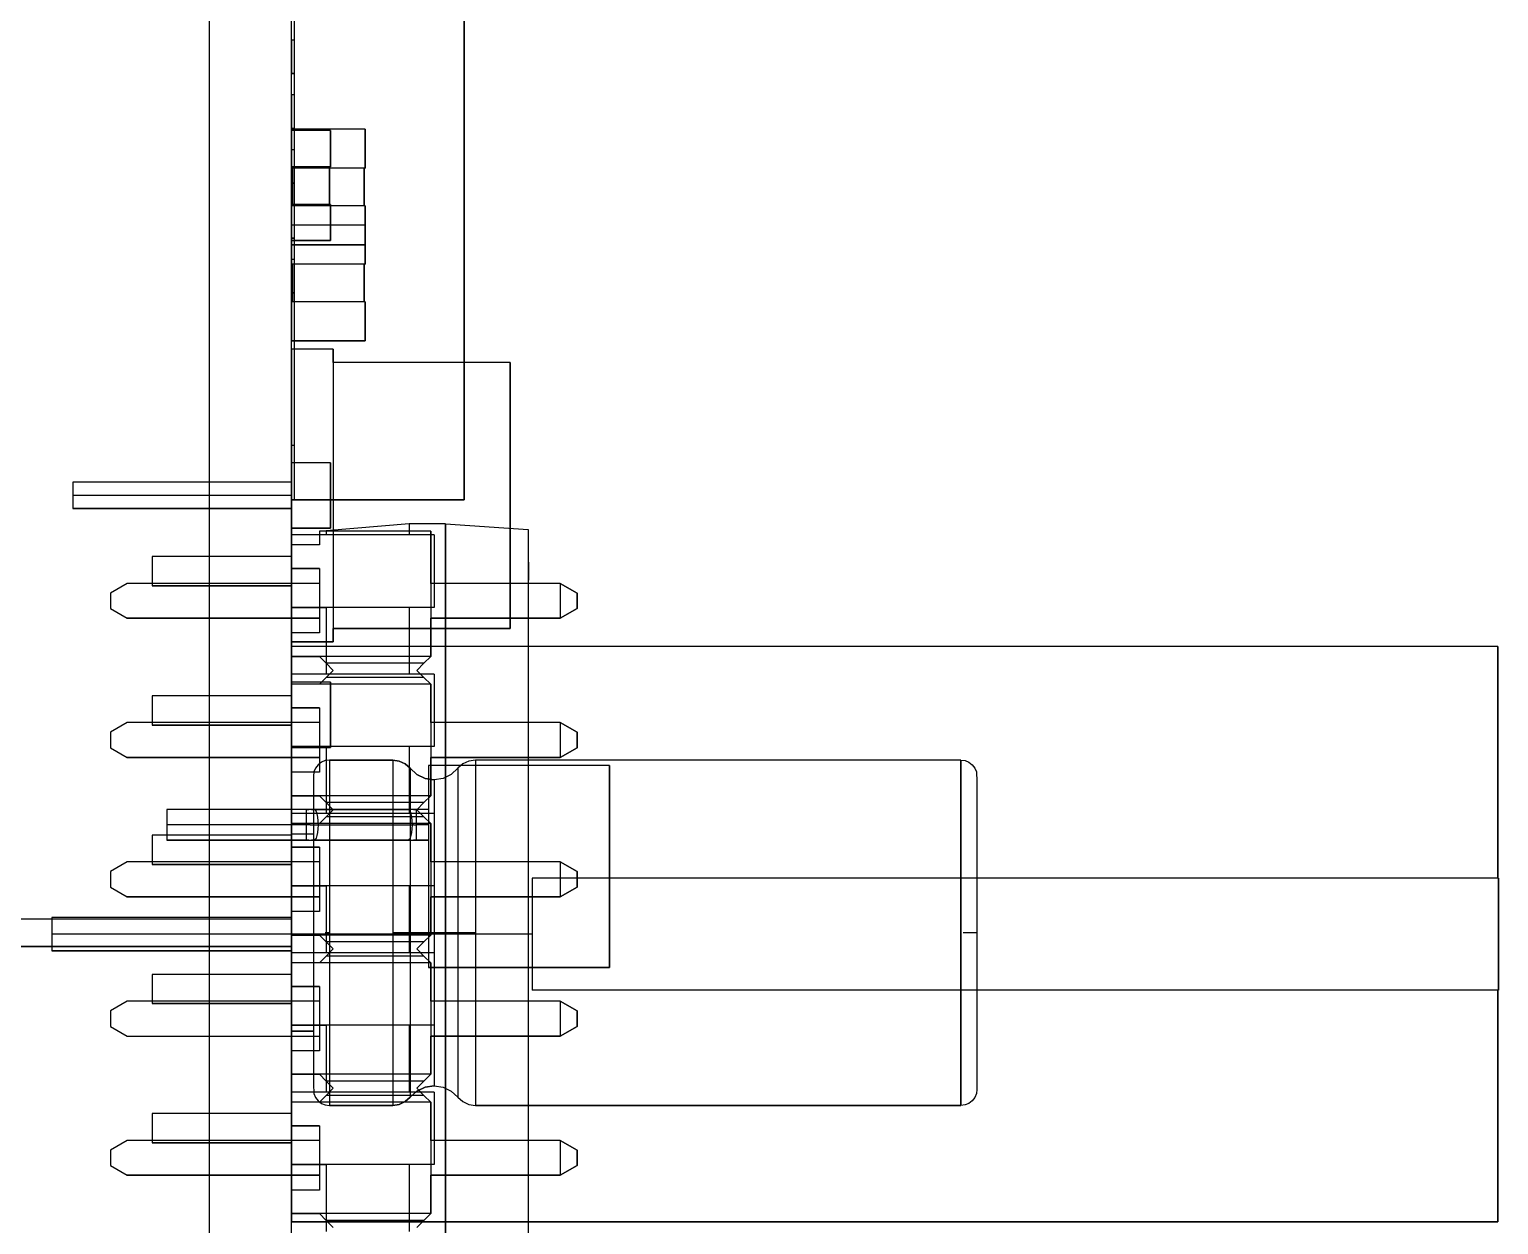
# Model space of a CAD drawing. Header units: inches. Extents: x 0 to 841, y -594 to 0.
# Drawn here: x 544.6 to 598.2, y -338.9 to -295.3 of the extents above; entities that cross this region are included whole.
import ezdxf

# ---------------------------------------------------------------- set-up
doc = ezdxf.new("R2010")
doc.units = ezdxf.units.IN
doc.header["$MEASUREMENT"] = 0

msp = doc.modelspace()

# ---------------------------------------------------------------- linework, layer by layer
at = {"color": 18, "true_color": 0x000000}
for p, q in [((551.146, -165.315), (551.146, -405.315)), ((554.146, -405.315), (554.146, -165.315)), ((554.248, -264.159), (554.248, -312.471)), ((560.448, -303.107), (560.446, -264.159)), ((560.446, -264.159), (560.446, -312.471)), ((554.248, -294.925), (554.248, -295.705)), ((554.248, -295.705), (554.146, -295.705)), ((554.146, -295.705), (554.146, -296.925)), ((554.146, -295.705), (554.146, -296.925)), ((554.248, -295.705), (554.146, -295.705)), ((554.248, -295.705), (554.248, -296.925)), ((554.146, -296.925), (554.248, -296.925)), ((554.248, -296.925), (554.146, -296.925)), ((554.248, -296.925), (554.248, -297.705)), ((554.248, -297.705), (554.146, -297.705)), ((554.146, -297.705), (554.146, -298.925)), ((554.146, -297.705), (554.146, -298.925)), ((554.248, -297.705), (554.146, -297.705)), ((554.248, -297.705), (554.248, -298.925)), ((554.146, -298.925), (554.248, -298.925)), ((554.248, -298.925), (554.146, -298.925)), ((556.838, -298.954), (554.146, -298.954)), ((554.146, -298.954), (554.146, -300.376)), ((556.838, -298.954), (554.146, -298.954)), ((554.146, -298.954), (554.146, -300.376)), ((554.248, -298.925), (554.248, -299.705)), ((556.838, -300.376), (556.838, -298.954)), ((556.838, -298.954), (556.838, -300.376)), ((555.568, -299.005), (554.146, -299.005)), ((554.146, -299.005), (554.146, -300.325)), ((555.568, -299.005), (554.146, -299.005)), ((554.146, -299.005), (554.146, -300.325)), ((555.568, -300.325), (555.568, -299.005)), ((555.568, -299.005), (555.568, -300.325)), ((554.248, -299.705), (554.146, -299.705)), ((554.146, -299.705), (554.146, -300.925)), ((554.146, -299.705), (554.146, -300.925)), ((554.248, -299.705), (554.146, -299.705)), ((554.248, -299.705), (554.248, -300.925)), ((554.146, -300.325), (554.18, -300.325)), ((555.568, -300.325), (554.146, -300.325)), ((554.146, -300.376), (554.184, -300.376)), ((556.838, -300.376), (554.146, -300.376)), ((554.18, -300.325), (554.18, -301.011)), ((554.18, -300.325), (554.18, -301.697)), ((554.184, -300.376), (554.184, -301.062)), ((554.184, -300.376), (554.184, -301.748)), ((555.534, -301.697), (555.534, -300.325)), ((555.534, -300.325), (555.568, -300.325)), ((555.534, -300.325), (555.534, -301.697)), ((556.8, -301.748), (556.8, -300.376)), ((556.8, -300.376), (556.838, -300.376)), ((556.8, -300.376), (556.8, -301.748)), ((554.146, -300.925), (554.248, -300.925)), ((554.248, -300.925), (554.146, -300.925)), ((554.18, -301.011), (554.146, -301.011)), ((554.146, -301.011), (554.146, -301.519)), ((554.146, -301.011), (554.146, -301.519)), ((554.18, -301.011), (554.146, -301.011)), ((554.184, -301.062), (554.146, -301.062)), ((554.146, -301.062), (554.146, -301.57)), ((554.146, -301.062), (554.146, -301.57)), ((554.184, -301.062), (554.146, -301.062)), ((554.248, -300.925), (554.248, -301.705)), ((554.146, -301.519), (554.18, -301.519)), ((554.18, -301.519), (554.146, -301.519)), ((554.146, -301.57), (554.184, -301.57)), ((554.184, -301.57), (554.146, -301.57)), ((554.18, -301.519), (554.18, -301.697)), ((554.184, -301.57), (554.184, -301.748)), ((554.18, -301.697), (554.146, -301.697)), ((554.146, -301.697), (554.146, -303.017)), ((555.568, -301.697), (554.146, -301.697)), ((554.146, -301.697), (554.146, -303.017)), ((554.248, -301.705), (554.146, -301.705)), ((554.146, -301.705), (554.146, -302.925)), ((554.146, -301.705), (554.146, -302.925)), ((554.248, -301.705), (554.146, -301.705)), ((554.184, -301.748), (554.146, -301.748)), ((554.146, -301.748), (554.146, -303.17)), ((556.838, -301.748), (554.146, -301.748)), ((554.146, -301.748), (554.146, -303.17)), ((554.248, -301.705), (554.248, -302.925)), ((555.568, -301.697), (555.534, -301.697)), ((555.568, -303.017), (555.568, -301.697)), ((555.568, -301.697), (555.568, -303.017)), ((556.838, -301.748), (556.8, -301.748)), ((556.838, -303.17), (556.838, -301.748)), ((556.838, -301.748), (556.838, -303.17)), ((556.838, -302.46), (554.146, -302.46)), ((554.146, -302.46), (554.146, -303.882)), ((554.146, -302.46), (554.146, -303.882)), ((556.838, -302.46), (554.146, -302.46)), ((556.838, -303.882), (556.838, -302.46)), ((556.838, -302.46), (556.838, -303.882)), ((554.146, -302.925), (554.248, -302.925)), ((554.248, -302.925), (554.146, -302.925)), ((554.146, -303.017), (555.568, -303.017)), ((555.568, -303.017), (554.146, -303.017)), ((554.146, -303.17), (556.838, -303.17)), ((556.838, -303.17), (554.146, -303.17)), ((554.248, -302.925), (554.248, -303.705)), ((560.448, -303.107), (560.446, -303.107)), ((560.45, -303.107), (560.448, -303.107)), ((560.45, -303.107), (560.448, -303.107)), ((560.45, -305.523), (560.45, -303.107)), ((560.45, -303.107), (560.45, -303.129)), ((560.45, -303.129), (560.45, -303.223)), ((560.45, -303.223), (560.45, -303.385)), ((554.248, -303.705), (554.146, -303.705)), ((554.146, -303.705), (554.146, -304.925)), ((554.146, -303.705), (554.146, -304.925)), ((554.248, -303.705), (554.146, -303.705)), ((554.248, -303.705), (554.248, -304.925)), ((560.45, -303.385), (560.45, -303.605)), ((560.45, -303.605), (560.45, -303.871)), ((554.146, -303.882), (554.184, -303.882)), ((556.838, -303.882), (554.146, -303.882)), ((554.184, -304.06), (554.146, -304.06)), ((554.146, -304.06), (554.146, -304.568)), ((554.146, -304.06), (554.146, -304.568)), ((554.184, -304.06), (554.146, -304.06)), ((554.184, -303.882), (554.184, -304.06)), ((554.184, -303.882), (554.184, -305.254)), ((556.8, -305.254), (556.8, -303.882)), ((556.8, -303.882), (556.838, -303.882)), ((556.8, -303.882), (556.8, -305.254)), ((560.45, -303.871), (560.45, -304.163)), ((560.45, -304.163), (560.45, -304.467)), ((554.146, -304.568), (554.184, -304.568)), ((554.184, -304.568), (554.146, -304.568)), ((554.184, -304.568), (554.184, -305.254)), ((560.45, -304.467), (560.45, -304.759)), ((560.45, -304.759), (560.45, -305.025)), ((554.146, -304.925), (554.248, -304.925)), ((554.248, -304.925), (554.146, -304.925)), ((554.184, -305.254), (554.146, -305.254)), ((554.146, -305.254), (554.146, -306.676)), ((554.146, -305.254), (554.146, -306.676)), ((556.838, -305.254), (554.146, -305.254)), ((554.248, -304.925), (554.248, -310.489)), ((556.838, -305.254), (556.8, -305.254)), ((556.838, -306.676), (556.838, -305.254)), ((556.838, -305.254), (556.838, -306.676)), ((560.45, -305.025), (560.45, -305.245)), ((560.45, -305.245), (560.45, -305.407)), ((560.45, -305.407), (560.45, -305.501)), ((560.446, -312.471), (560.448, -305.523)), ((560.448, -305.523), (560.446, -305.523)), ((560.448, -305.523), (560.45, -305.523)), ((560.45, -305.523), (560.448, -305.523)), ((560.45, -305.501), (560.45, -305.523)), ((554.146, -306.676), (556.838, -306.676)), ((556.838, -306.676), (554.146, -306.676)), ((555.662, -306.977), (554.146, -306.977)), ((554.146, -306.977), (554.146, -311.831)), ((554.146, -306.977), (554.146, -307.159)), ((555.662, -306.977), (554.146, -306.977)), ((555.662, -307.461), (555.662, -306.977)), ((555.662, -306.977), (555.662, -307.159)), ((554.146, -307.159), (554.146, -307.691)), ((555.662, -307.159), (555.662, -307.691)), ((562.122, -307.461), (555.662, -307.461)), ((562.122, -307.461), (555.662, -307.461)), ((562.122, -317.165), (562.122, -307.461)), ((562.122, -307.461), (562.122, -307.627)), ((554.146, -307.691), (554.146, -308.539)), ((555.662, -307.691), (555.662, -308.539)), ((562.122, -307.627), (562.122, -308.111)), ((554.146, -308.539), (554.146, -309.645)), ((555.662, -308.539), (555.662, -309.645)), ((562.122, -308.111), (562.122, -308.883)), ((562.122, -308.883), (562.122, -309.887)), ((554.146, -309.645), (554.146, -310.931)), ((555.662, -309.645), (555.662, -310.931)), ((562.122, -309.887), (562.122, -311.057)), ((554.248, -310.489), (554.146, -310.489)), ((554.146, -310.489), (554.146, -312.471)), ((554.146, -310.489), (554.146, -312.471)), ((554.248, -310.489), (554.146, -310.489)), ((554.146, -310.931), (554.146, -312.313)), ((555.568, -311.121), (554.146, -311.121)), ((554.146, -311.121), (554.146, -313.509)), ((554.146, -311.121), (554.146, -313.509)), ((555.568, -311.121), (554.146, -311.121)), ((555.568, -313.509), (555.568, -311.121)), ((555.568, -311.121), (555.568, -313.509)), ((555.662, -310.931), (555.662, -312.313)), ((562.122, -311.057), (562.122, -312.313)), ((554.146, -311.831), (546.17, -311.831)), ((546.17, -311.831), (546.17, -312.313)), ((546.17, -311.831), (546.17, -311.831)), ((546.17, -311.831), (546.17, -311.855)), ((548.172, -311.831), (546.17, -311.831)), ((554.146, -311.831), (548.172, -311.831)), ((546.17, -311.855), (546.17, -311.905)), ((546.17, -311.905), (546.17, -311.983)), ((546.17, -311.983), (546.17, -312.081)), ((546.17, -312.081), (546.17, -312.193)), ((546.17, -312.193), (546.17, -312.313)), ((546.17, -312.313), (546.17, -312.795)), ((546.17, -312.313), (546.17, -312.433)), ((554.146, -312.313), (546.17, -312.313)), ((554.146, -312.313), (554.146, -313.695)), ((555.662, -312.313), (555.662, -313.695)), ((562.122, -312.313), (562.122, -313.569)), ((546.17, -312.433), (546.17, -312.545)), ((546.17, -312.545), (546.17, -312.643)), ((546.17, -312.643), (546.17, -312.721)), ((546.17, -312.721), (546.17, -312.773)), ((546.17, -312.773), (546.17, -312.795)), ((546.17, -312.795), (554.146, -312.795)), ((546.17, -312.795), (546.17, -312.795)), ((552.144, -312.795), (546.17, -312.795)), ((554.146, -312.795), (552.144, -312.795)), ((554.146, -312.471), (554.248, -312.471)), ((554.248, -312.471), (554.146, -312.471)), ((554.146, -312.795), (554.146, -317.649)), ((554.248, -312.471), (560.446, -312.471)), ((560.446, -312.471), (554.248, -312.471)), ((558.434, -313.347), (555.416, -313.601)), ((558.434, -313.347), (555.416, -313.601)), ((559.764, -313.347), (558.434, -313.347)), ((558.434, -313.347), (558.434, -313.755)), ((559.764, -313.347), (558.434, -313.347)), ((559.764, -352.363), (559.764, -313.347)), ((559.764, -313.347), (559.764, -352.363)), ((559.764, -313.347), (562.782, -313.551)), ((554.146, -313.509), (555.568, -313.509)), ((555.568, -313.509), (554.146, -313.509)), ((554.146, -313.695), (554.146, -314.981)), ((555.416, -313.755), (554.146, -313.755)), ((554.146, -313.755), (554.146, -314.541)), ((554.146, -313.755), (554.146, -314.541)), ((559.354, -313.755), (554.146, -313.755)), ((559.226, -313.615), (555.162, -313.615)), ((555.162, -313.615), (555.162, -314.117)), ((555.162, -313.615), (555.162, -314.117)), ((559.226, -313.615), (555.162, -313.615)), ((555.416, -313.601), (555.416, -313.755)), ((555.416, -313.601), (555.416, -313.755)), ((555.662, -313.695), (555.662, -314.981)), ((559.226, -315.521), (559.226, -313.615)), ((559.226, -313.615), (559.226, -318.187)), ((559.354, -313.755), (559.354, -316.395)), ((562.122, -313.569), (562.122, -314.739)), ((562.782, -313.551), (562.782, -352.159)), ((555.162, -314.117), (554.146, -314.117)), ((554.146, -314.117), (554.146, -314.981)), ((554.146, -314.117), (554.146, -314.981)), ((555.162, -314.117), (554.146, -314.117)), ((554.146, -314.541), (549.066, -314.541)), ((549.066, -314.541), (549.066, -315.609)), ((554.146, -314.541), (549.066, -314.541)), ((549.066, -314.541), (549.066, -315.609)), ((554.146, -314.981), (555.162, -314.981)), ((555.162, -314.981), (554.146, -314.981)), ((554.146, -314.981), (554.146, -316.087)), ((555.162, -314.981), (555.162, -315.521)), ((555.162, -314.981), (555.162, -317.329)), ((555.662, -314.981), (555.662, -316.087)), ((562.122, -314.739), (562.122, -315.743)), ((562.786, -314.751), (562.782, -314.751)), ((562.788, -314.751), (562.786, -314.751)), ((562.788, -314.751), (562.788, -314.767)), ((562.788, -314.751), (562.788, -314.751)), ((562.788, -314.767), (562.788, -314.801)), ((562.788, -314.801), (562.788, -314.853)), ((562.788, -314.853), (562.788, -314.919)), ((562.788, -314.919), (562.788, -314.995)), ((562.788, -314.995), (562.788, -315.075)), ((548.152, -315.521), (547.542, -315.873)), ((548.152, -315.521), (547.542, -315.873)), ((555.162, -315.521), (548.152, -315.521)), ((555.162, -315.521), (548.152, -315.521)), ((563.95, -315.521), (559.226, -315.521)), ((563.95, -315.521), (559.226, -315.521)), ((562.788, -315.075), (562.782, -315.075)), ((562.784, -315.399), (562.782, -315.399)), ((562.788, -315.399), (562.784, -315.399)), ((562.788, -315.075), (562.788, -315.155)), ((562.788, -315.155), (562.788, -315.231)), ((562.788, -315.231), (562.788, -315.297)), ((562.788, -315.297), (562.788, -315.349)), ((562.788, -315.349), (562.788, -315.383)), ((562.788, -315.383), (562.788, -315.399)), ((562.788, -315.399), (562.788, -315.399)), ((564.56, -315.873), (563.95, -315.521)), ((563.95, -315.521), (563.95, -316.791)), ((563.95, -315.521), (564.56, -315.873)), ((547.542, -315.873), (547.542, -316.439)), ((547.542, -315.873), (547.542, -316.439)), ((549.066, -315.609), (554.146, -315.609)), ((554.146, -315.609), (549.066, -315.609)), ((554.146, -315.609), (554.146, -316.395)), ((554.146, -315.609), (554.146, -316.395)), ((554.146, -316.087), (554.146, -316.935)), ((555.662, -316.087), (555.662, -316.935)), ((562.122, -315.743), (562.122, -316.515)), ((564.56, -316.439), (564.56, -315.873)), ((564.56, -315.873), (564.56, -316.439)), ((547.542, -316.439), (548.152, -316.791)), ((547.542, -316.439), (548.152, -316.791)), ((554.146, -316.395), (555.416, -316.395)), ((559.354, -316.395), (554.146, -316.395)), ((555.416, -316.395), (555.416, -318.835)), ((555.416, -316.395), (555.416, -318.835)), ((558.434, -316.395), (558.434, -318.835)), ((562.122, -316.515), (562.122, -316.999)), ((563.95, -316.791), (564.56, -316.439)), ((564.56, -316.439), (563.95, -316.791)), ((548.152, -316.791), (555.162, -316.791)), ((555.162, -316.791), (548.152, -316.791)), ((554.146, -316.935), (554.146, -317.467)), ((555.162, -316.791), (555.162, -317.329)), ((555.662, -316.935), (555.662, -317.467)), ((555.662, -317.649), (555.662, -317.165)), ((555.662, -317.165), (562.122, -317.165)), ((562.122, -317.165), (555.662, -317.165)), ((559.226, -318.187), (559.226, -316.791)), ((559.226, -316.791), (563.95, -316.791)), ((563.95, -316.791), (559.226, -316.791)), ((562.122, -316.999), (562.122, -317.165)), ((555.162, -317.329), (554.146, -317.329)), ((554.146, -317.329), (554.146, -318.187)), ((554.146, -317.329), (554.146, -318.187)), ((555.162, -317.329), (554.146, -317.329)), ((554.146, -317.467), (554.146, -317.649)), ((554.146, -317.649), (555.662, -317.649)), ((555.662, -317.649), (554.146, -317.649)), ((555.662, -317.467), (555.662, -317.649)), ((598.138, -317.825), (554.146, -317.825)), ((554.146, -317.825), (554.146, -327.705)), ((554.146, -317.825), (554.146, -317.845)), ((565.188, -317.825), (554.146, -317.825)), ((598.138, -317.825), (554.146, -317.825)), ((554.146, -317.825), (554.146, -327.705)), ((554.146, -317.825), (554.146, -317.845)), ((565.188, -317.825), (554.146, -317.825)), ((554.146, -317.845), (554.146, -318.339)), ((554.146, -317.845), (554.146, -318.339)), ((554.146, -318.187), (555.162, -318.187)), ((555.162, -318.187), (554.146, -318.187)), ((555.162, -318.187), (555.41, -318.435)), ((555.162, -318.187), (555.41, -318.435)), ((559.226, -318.187), (555.162, -318.187)), ((558.978, -318.435), (559.226, -318.187)), ((559.226, -318.187), (558.978, -318.435)), ((598.138, -317.825), (565.188, -317.825)), ((598.138, -317.825), (565.188, -317.825)), ((598.138, -326.269), (598.138, -317.825)), ((598.138, -317.825), (598.138, -317.845)), ((598.138, -326.269), (598.138, -317.825)), ((598.138, -317.825), (598.138, -317.845)), ((598.138, -317.845), (598.138, -318.339)), ((598.138, -317.845), (598.138, -318.339)), ((554.146, -318.339), (554.146, -319.457)), ((554.146, -318.339), (554.146, -319.457)), ((555.41, -318.435), (555.67, -318.695)), ((555.41, -318.435), (555.67, -318.695)), ((558.978, -318.435), (555.41, -318.435)), ((555.67, -318.695), (555.41, -318.955)), ((555.67, -318.695), (555.41, -318.955)), ((558.718, -318.695), (558.978, -318.435)), ((558.978, -318.435), (558.718, -318.695)), ((558.978, -318.955), (558.718, -318.695)), ((558.718, -318.695), (558.978, -318.955)), ((598.138, -318.339), (598.138, -319.457)), ((598.138, -318.339), (598.138, -319.457)), ((555.416, -318.835), (554.146, -318.835)), ((554.146, -318.835), (554.146, -319.621)), ((554.146, -318.835), (554.146, -319.621)), ((559.354, -318.835), (554.146, -318.835)), ((555.568, -319.121), (554.146, -319.121)), ((554.146, -319.121), (554.146, -321.509)), ((554.146, -319.121), (554.146, -321.509)), ((555.568, -319.121), (554.146, -319.121)), ((555.162, -319.203), (554.146, -319.203)), ((554.146, -319.203), (554.146, -320.061)), ((554.146, -319.203), (554.146, -320.061)), ((555.162, -319.203), (554.146, -319.203)), ((555.41, -318.955), (555.162, -319.203)), ((555.41, -318.955), (555.162, -319.203)), ((559.226, -319.203), (555.162, -319.203)), ((558.978, -318.955), (555.41, -318.955)), ((555.568, -321.509), (555.568, -319.121)), ((555.568, -319.121), (555.568, -321.509)), ((559.226, -319.203), (558.978, -318.955)), ((558.978, -318.955), (559.226, -319.203)), ((559.226, -320.601), (559.226, -319.203)), ((559.226, -319.203), (559.226, -323.267)), ((559.354, -318.835), (559.354, -321.475)), ((554.146, -319.621), (549.066, -319.621)), ((549.066, -319.621), (549.066, -320.689)), ((554.146, -319.621), (549.066, -319.621)), ((549.066, -319.621), (549.066, -320.689)), ((554.146, -319.457), (554.146, -321.133)), ((554.146, -319.457), (554.146, -321.133)), ((598.138, -319.457), (598.138, -321.133)), ((598.138, -319.457), (598.138, -321.133)), ((554.146, -320.061), (555.162, -320.061)), ((555.162, -320.061), (554.146, -320.061)), ((555.162, -320.061), (555.162, -320.601)), ((555.162, -320.061), (555.162, -322.409)), ((548.152, -320.601), (547.542, -320.953)), ((548.152, -320.601), (547.542, -320.953)), ((547.542, -320.953), (547.542, -321.519)), ((547.542, -320.953), (547.542, -321.519)), ((555.162, -320.601), (548.152, -320.601)), ((555.162, -320.601), (548.152, -320.601)), ((549.066, -320.689), (554.146, -320.689)), ((554.146, -320.689), (549.066, -320.689)), ((554.146, -320.689), (554.146, -321.475)), ((554.146, -320.689), (554.146, -321.475)), ((563.95, -320.601), (559.226, -320.601)), ((563.95, -320.601), (559.226, -320.601)), ((564.56, -320.953), (563.95, -320.601)), ((563.95, -320.601), (563.95, -321.871)), ((563.95, -320.601), (564.56, -320.953)), ((564.56, -321.519), (564.56, -320.953)), ((564.56, -320.953), (564.56, -321.519)), ((554.146, -321.133), (554.146, -323.261)), ((554.146, -321.133), (554.146, -323.261)), ((554.146, -321.475), (555.416, -321.475)), ((559.354, -321.475), (554.146, -321.475)), ((555.416, -321.475), (555.416, -323.915)), ((555.416, -321.475), (555.416, -323.915)), ((558.434, -321.475), (558.434, -323.915)), ((598.138, -321.133), (598.138, -323.261)), ((598.138, -321.133), (598.138, -323.261)), ((547.542, -321.519), (548.152, -321.871)), ((547.542, -321.519), (548.152, -321.871)), ((548.152, -321.871), (555.162, -321.871)), ((555.162, -321.871), (548.152, -321.871)), ((554.146, -321.509), (555.568, -321.509)), ((555.568, -321.509), (554.146, -321.509)), ((555.162, -321.871), (555.162, -322.409)), ((555.38, -321.985), (555.24, -322.043)), ((555.38, -321.985), (555.24, -322.043)), ((555.532, -321.965), (555.38, -321.985)), ((555.532, -321.965), (555.38, -321.985)), ((557.838, -321.965), (555.532, -321.965)), ((555.532, -321.965), (555.532, -322.179)), ((555.532, -321.965), (557.838, -321.965)), ((558.078, -322.001), (557.838, -321.965)), ((557.838, -321.965), (557.838, -322.179)), ((557.838, -321.965), (558.078, -322.001)), ((558.296, -322.103), (558.078, -322.001)), ((558.078, -322.001), (558.296, -322.103)), ((559.226, -323.267), (559.226, -321.871)), ((559.226, -321.871), (563.95, -321.871)), ((563.95, -321.871), (559.226, -321.871)), ((560.614, -322.001), (560.396, -322.103)), ((560.614, -322.001), (560.396, -322.103)), ((560.854, -321.965), (560.614, -322.001)), ((560.854, -321.965), (560.614, -322.001)), ((578.56, -321.965), (560.854, -321.965)), ((560.854, -321.965), (560.854, -322.179)), ((578.56, -321.965), (560.854, -321.965)), ((563.95, -321.871), (564.56, -321.519)), ((564.56, -321.519), (563.95, -321.871)), ((578.56, -334.565), (578.56, -321.965)), ((578.56, -321.965), (578.56, -322.179)), ((578.56, -321.965), (578.712, -321.985)), ((578.712, -321.985), (578.852, -322.043)), ((555.162, -322.409), (554.146, -322.409)), ((554.146, -322.409), (554.146, -323.267)), ((554.146, -322.409), (554.146, -323.267)), ((555.162, -322.409), (554.146, -322.409)), ((554.966, -322.399), (554.946, -322.551)), ((554.966, -322.399), (554.946, -322.551)), ((554.946, -322.551), (554.946, -324.671)), ((554.946, -322.551), (554.946, -322.747)), ((555.024, -322.259), (554.966, -322.399)), ((555.024, -322.259), (554.966, -322.399)), ((555.118, -322.137), (555.024, -322.259)), ((555.118, -322.137), (555.024, -322.259)), ((555.24, -322.043), (555.118, -322.137)), ((555.24, -322.043), (555.118, -322.137)), ((555.532, -322.179), (555.532, -322.809)), ((557.838, -322.179), (557.838, -322.809)), ((558.474, -322.267), (558.296, -322.103)), ((558.296, -322.103), (558.474, -322.267)), ((558.718, -322.489), (558.474, -322.267)), ((558.474, -322.267), (558.474, -322.471)), ((558.474, -322.267), (558.718, -322.489)), ((558.474, -322.471), (558.474, -323.071)), ((559.018, -322.633), (558.718, -322.489)), ((558.718, -322.489), (559.018, -322.633)), ((565.742, -322.165), (559.146, -322.165)), ((559.146, -322.165), (559.146, -323.767)), ((559.146, -322.165), (559.146, -322.735)), ((565.742, -322.165), (559.146, -322.165)), ((559.974, -322.489), (559.674, -322.633)), ((559.974, -322.489), (559.674, -322.633)), ((560.218, -322.267), (559.974, -322.489)), ((560.218, -322.267), (559.974, -322.489)), ((560.396, -322.103), (560.218, -322.267)), ((560.396, -322.103), (560.218, -322.267)), ((560.218, -322.267), (560.218, -322.471)), ((560.218, -322.471), (560.218, -323.071)), ((560.854, -322.179), (560.854, -322.809)), ((565.742, -329.531), (565.742, -322.165)), ((565.742, -322.165), (565.742, -322.735)), ((578.56, -322.179), (578.56, -322.809)), ((578.852, -322.043), (578.974, -322.137)), ((578.974, -322.137), (579.068, -322.259)), ((579.068, -322.259), (579.126, -322.399)), ((579.126, -322.399), (579.146, -322.747)), ((554.946, -322.747), (554.946, -323.317)), ((555.532, -322.809), (555.532, -323.811)), ((557.838, -322.809), (557.838, -323.811)), ((558.474, -323.071), (558.474, -324.023)), ((559.346, -322.681), (559.018, -322.633)), ((559.018, -322.633), (559.346, -322.681)), ((559.146, -322.735), (559.146, -323.329)), ((559.674, -322.633), (559.346, -322.681)), ((559.674, -322.633), (559.346, -322.681)), ((559.346, -322.681), (559.346, -322.871)), ((559.346, -322.871), (559.346, -323.429)), ((560.218, -323.071), (560.218, -324.023)), ((560.854, -322.809), (560.854, -323.811)), ((565.742, -322.735), (565.742, -323.329)), ((578.56, -322.809), (578.56, -323.811)), ((579.146, -322.747), (579.146, -323.317)), ((554.146, -323.261), (554.146, -325.707)), ((554.146, -323.261), (554.146, -325.707)), ((554.146, -323.267), (555.162, -323.267)), ((555.162, -323.267), (554.146, -323.267)), ((554.946, -323.317), (554.946, -324.225)), ((555.162, -323.267), (555.41, -323.515)), ((555.162, -323.267), (555.41, -323.515)), ((559.226, -323.267), (555.162, -323.267)), ((555.41, -323.515), (555.67, -323.775)), ((555.41, -323.515), (555.67, -323.775)), ((558.978, -323.515), (555.41, -323.515)), ((558.718, -323.775), (558.978, -323.515)), ((558.978, -323.515), (558.718, -323.775)), ((558.978, -323.515), (559.226, -323.267)), ((559.226, -323.267), (558.978, -323.515)), ((559.146, -323.329), (559.146, -323.935)), ((559.346, -323.429), (559.346, -324.317)), ((565.742, -323.329), (565.742, -323.935)), ((579.146, -323.317), (579.146, -324.225)), ((598.138, -323.261), (598.138, -325.707)), ((598.138, -323.261), (598.138, -325.707)), ((554.676, -323.767), (549.596, -323.767)), ((549.596, -323.767), (549.596, -324.325)), ((549.596, -323.767), (549.596, -323.785)), ((554.676, -323.767), (549.596, -323.767)), ((549.596, -323.785), (549.596, -323.841)), ((549.596, -323.841), (549.596, -323.929)), ((549.596, -323.929), (549.596, -324.045)), ((549.596, -324.045), (549.596, -324.181)), ((555.416, -323.915), (554.146, -323.915)), ((554.146, -323.915), (554.146, -324.701)), ((554.146, -323.915), (554.146, -324.701)), ((559.354, -323.915), (554.146, -323.915)), ((554.776, -323.767), (554.676, -323.767)), ((554.676, -323.767), (554.676, -323.785)), ((554.676, -323.767), (554.776, -323.767)), ((554.676, -323.785), (554.676, -323.841)), ((554.676, -323.841), (554.676, -323.929)), ((554.676, -323.929), (554.676, -324.045)), ((554.676, -324.045), (554.676, -324.181)), ((554.874, -323.767), (554.776, -323.767)), ((554.874, -323.767), (554.776, -323.767)), ((554.974, -323.767), (554.874, -323.767)), ((554.874, -323.767), (554.974, -323.767)), ((556.75, -323.767), (554.878, -323.767)), ((558.4, -323.767), (554.974, -323.767)), ((554.974, -323.767), (555.012, -323.785)), ((554.974, -323.767), (558.4, -323.767)), ((555.012, -323.785), (555.046, -323.841)), ((555.046, -323.841), (555.076, -323.929)), ((555.076, -323.929), (555.098, -324.045)), ((555.098, -324.045), (555.112, -324.181)), ((555.41, -324.035), (555.162, -324.283)), ((555.41, -324.035), (555.162, -324.283)), ((555.67, -323.775), (555.41, -324.035)), ((555.67, -323.775), (555.41, -324.035)), ((558.978, -324.035), (555.41, -324.035)), ((555.532, -323.811), (555.532, -325.115)), ((558.496, -323.767), (556.75, -323.767)), ((557.838, -323.811), (557.838, -325.115)), ((558.598, -323.767), (558.4, -323.767)), ((558.4, -323.767), (558.438, -323.785)), ((558.498, -323.767), (558.4, -323.767)), ((558.438, -323.785), (558.472, -323.841)), ((558.472, -323.841), (558.502, -323.929)), ((558.474, -324.023), (558.474, -325.265)), ((558.598, -323.767), (558.498, -323.767)), ((558.502, -323.929), (558.524, -324.045)), ((558.524, -324.045), (558.538, -324.181)), ((558.698, -323.767), (558.598, -323.767)), ((558.598, -323.767), (558.698, -323.767)), ((559.146, -323.767), (558.6, -323.767)), ((559.146, -323.767), (558.698, -323.767)), ((558.698, -323.767), (558.698, -323.785)), ((559.146, -323.767), (558.698, -323.767)), ((558.698, -323.785), (558.698, -323.841)), ((558.698, -323.841), (558.698, -323.929)), ((558.698, -323.929), (558.698, -324.045)), ((558.698, -324.045), (558.698, -324.181)), ((558.978, -324.035), (558.718, -323.775)), ((558.718, -323.775), (558.978, -324.035)), ((559.226, -324.283), (558.978, -324.035)), ((558.978, -324.035), (559.226, -324.283)), ((559.146, -323.935), (559.146, -324.547)), ((559.354, -323.915), (559.354, -326.555)), ((560.218, -324.023), (560.218, -325.265)), ((560.854, -323.811), (560.854, -325.115)), ((565.742, -323.935), (565.742, -324.547)), ((578.56, -323.811), (578.56, -325.115)), ((554.146, -324.701), (549.066, -324.701)), ((549.066, -324.701), (549.066, -325.769)), ((554.146, -324.701), (549.066, -324.701)), ((549.066, -324.701), (549.066, -325.769)), ((549.596, -324.181), (549.596, -324.325)), ((549.596, -324.325), (549.596, -324.883)), ((549.596, -324.325), (549.596, -324.469)), ((554.676, -324.325), (549.596, -324.325)), ((549.596, -324.469), (549.596, -324.605)), ((549.596, -324.605), (549.596, -324.719)), ((555.162, -324.283), (554.146, -324.283)), ((554.146, -324.283), (554.146, -325.141)), ((554.146, -324.283), (554.146, -325.141)), ((555.162, -324.283), (554.146, -324.283)), ((554.946, -324.671), (554.146, -324.671)), ((554.146, -324.671), (554.146, -327.765)), ((554.146, -324.671), (554.146, -324.841)), ((554.946, -324.671), (554.146, -324.671)), ((554.676, -324.181), (554.676, -324.325)), ((554.826, -324.325), (554.676, -324.325)), ((554.676, -324.325), (554.676, -324.469)), ((554.676, -324.469), (554.676, -324.605)), ((554.676, -324.605), (554.676, -324.719)), ((554.826, -324.325), (554.976, -324.325)), ((554.946, -324.225), (554.946, -325.409)), ((554.976, -324.325), (555.124, -324.325)), ((555.098, -324.605), (555.076, -324.719)), ((555.112, -324.469), (555.098, -324.605)), ((555.112, -324.181), (555.124, -324.325)), ((555.124, -324.325), (555.112, -324.469)), ((555.124, -324.325), (558.55, -324.325)), ((559.226, -324.283), (555.162, -324.283)), ((558.524, -324.605), (558.502, -324.719)), ((558.538, -324.469), (558.524, -324.605)), ((558.538, -324.181), (558.55, -324.325)), ((558.55, -324.325), (558.538, -324.469)), ((558.598, -324.325), (558.55, -324.325)), ((558.598, -324.325), (558.648, -324.325)), ((558.648, -324.325), (558.698, -324.325)), ((558.698, -324.181), (558.698, -324.325)), ((558.698, -324.325), (558.698, -324.469)), ((559.146, -324.325), (558.698, -324.325)), ((558.698, -324.469), (558.698, -324.605)), ((558.698, -324.605), (558.698, -324.719)), ((559.146, -324.547), (559.146, -325.155)), ((559.226, -325.681), (559.226, -324.283)), ((559.226, -324.283), (559.226, -328.347)), ((559.346, -324.317), (559.346, -325.473)), ((565.742, -324.547), (565.742, -325.155)), ((579.146, -324.225), (579.146, -325.409)), ((549.596, -324.719), (549.596, -324.809)), ((549.596, -324.809), (549.596, -324.865)), ((549.596, -324.865), (549.596, -324.883)), ((549.596, -324.883), (554.676, -324.883)), ((554.676, -324.883), (549.596, -324.883)), ((554.146, -324.841), (554.146, -325.801)), ((554.146, -324.841), (554.146, -325.225)), ((554.146, -325.141), (555.162, -325.141)), ((555.162, -325.141), (554.146, -325.141)), ((554.146, -325.225), (554.146, -325.801)), ((554.676, -324.719), (554.676, -324.809)), ((554.676, -324.809), (554.676, -324.865)), ((554.676, -324.865), (554.676, -324.883)), ((554.676, -324.883), (554.778, -324.883)), ((554.778, -324.883), (554.676, -324.883)), ((554.778, -324.883), (554.876, -324.883)), ((554.778, -324.883), (554.876, -324.883)), ((554.876, -324.883), (554.974, -324.883)), ((554.974, -324.883), (554.876, -324.883)), ((558.496, -324.883), (554.88, -324.883)), ((555.012, -324.865), (554.974, -324.883)), ((554.974, -324.883), (558.4, -324.883)), ((558.4, -324.883), (554.974, -324.883)), ((555.046, -324.809), (555.012, -324.865)), ((555.076, -324.719), (555.046, -324.809)), ((555.162, -325.141), (555.162, -325.681)), ((555.162, -325.141), (555.162, -327.489)), ((555.532, -325.115), (555.532, -326.635)), ((557.838, -325.115), (557.838, -326.635)), ((558.438, -324.865), (558.4, -324.883)), ((558.4, -324.883), (558.496, -324.883)), ((558.4, -324.883), (558.498, -324.883)), ((558.472, -324.809), (558.438, -324.865)), ((558.502, -324.719), (558.472, -324.809)), ((558.496, -324.883), (558.598, -324.883)), ((558.498, -324.883), (558.598, -324.883)), ((558.598, -324.883), (558.698, -324.883)), ((558.698, -324.883), (558.598, -324.883)), ((559.146, -324.883), (558.6, -324.883)), ((558.698, -324.719), (558.698, -324.809)), ((558.698, -324.809), (558.698, -324.865)), ((558.698, -324.865), (558.698, -324.883)), ((558.698, -324.883), (559.146, -324.883)), ((558.698, -324.883), (559.146, -324.883)), ((559.146, -324.883), (559.146, -329.531)), ((559.146, -325.155), (559.146, -325.751)), ((560.854, -325.115), (560.854, -326.635)), ((565.742, -325.155), (565.742, -325.751)), ((578.56, -325.115), (578.56, -326.635)), ((548.152, -325.681), (547.542, -326.033)), ((548.152, -325.681), (547.542, -326.033)), ((555.162, -325.681), (548.152, -325.681)), ((555.162, -325.681), (548.152, -325.681)), ((549.066, -325.769), (554.146, -325.769)), ((554.146, -325.769), (549.066, -325.769)), ((554.146, -325.707), (554.146, -328.315)), ((554.146, -325.707), (554.146, -328.315)), ((554.146, -325.769), (554.146, -326.555)), ((554.146, -325.769), (554.146, -326.555)), ((554.946, -325.409), (554.946, -326.787)), ((558.474, -325.265), (558.474, -326.713)), ((559.146, -325.751), (559.146, -326.329)), ((563.95, -325.681), (559.226, -325.681)), ((563.95, -325.681), (559.226, -325.681)), ((559.346, -325.473), (559.346, -326.819)), ((560.218, -325.265), (560.218, -326.713)), ((564.56, -326.033), (563.95, -325.681)), ((563.95, -325.681), (563.95, -326.951)), ((563.95, -325.681), (564.56, -326.033)), ((565.742, -325.751), (565.742, -326.329)), ((579.146, -325.409), (579.146, -326.787)), ((598.138, -325.707), (598.138, -326.269)), ((598.138, -325.707), (598.138, -326.269)), ((547.542, -326.033), (547.542, -326.599)), ((547.542, -326.033), (547.542, -326.599)), ((554.146, -325.801), (554.146, -326.531)), ((562.926, -326.269), (562.926, -327.629)), ((598.17, -326.269), (562.926, -326.269)), ((562.926, -326.269), (562.926, -327.629)), ((598.17, -326.269), (562.926, -326.269)), ((564.56, -326.599), (564.56, -326.033)), ((564.56, -326.033), (564.56, -326.599)), ((598.17, -326.269), (598.138, -326.269)), ((598.17, -326.269), (598.138, -326.269)), ((598.17, -330.361), (598.17, -326.269)), ((598.17, -326.269), (598.17, -327.629)), ((598.17, -330.361), (598.17, -326.269)), ((598.17, -326.269), (598.17, -327.629)), ((547.542, -326.599), (548.152, -326.951)), ((547.542, -326.599), (548.152, -326.951)), ((554.146, -326.531), (554.146, -327.369)), ((554.146, -326.555), (555.416, -326.555)), ((559.354, -326.555), (554.146, -326.555)), ((554.946, -326.787), (554.946, -328.265)), ((555.416, -326.555), (555.416, -328.995)), ((555.416, -326.555), (555.416, -328.995)), ((555.532, -326.635), (555.532, -328.265)), ((557.838, -326.635), (557.838, -328.265)), ((558.434, -326.555), (558.434, -328.995)), ((558.474, -326.713), (558.474, -328.265)), ((559.146, -326.329), (559.146, -326.879)), ((559.346, -326.819), (559.346, -328.265)), ((560.218, -326.713), (560.218, -328.265)), ((560.854, -326.635), (560.854, -328.265)), ((563.95, -326.951), (564.56, -326.599)), ((564.56, -326.599), (563.95, -326.951)), ((565.742, -326.329), (565.742, -326.879)), ((578.56, -326.635), (578.56, -328.265)), ((579.146, -326.787), (579.146, -328.265)), ((548.152, -326.951), (555.162, -326.951)), ((555.162, -326.951), (548.152, -326.951)), ((554.146, -327.369), (554.146, -328.265)), ((555.162, -326.951), (555.162, -327.489)), ((559.146, -326.879), (559.146, -327.393)), ((559.226, -328.347), (559.226, -326.951)), ((559.226, -326.951), (563.95, -326.951)), ((563.95, -326.951), (559.226, -326.951)), ((565.742, -326.879), (565.742, -327.393)), ((554.146, -327.765), (516.146, -327.765)), ((554.146, -327.765), (516.146, -327.765)), ((554.146, -327.705), (545.408, -327.705)), ((545.408, -327.705), (545.408, -328.315)), ((545.408, -327.705), (545.408, -327.707)), ((547.602, -327.705), (545.408, -327.705)), ((554.146, -327.705), (545.408, -327.705)), ((545.408, -327.705), (545.408, -328.315)), ((545.408, -327.705), (545.408, -327.707)), ((547.602, -327.705), (545.408, -327.705)), ((545.408, -327.707), (545.408, -327.735)), ((545.408, -327.707), (545.408, -327.735)), ((545.408, -327.735), (545.408, -327.801)), ((545.408, -327.735), (545.408, -327.801)), ((545.408, -327.801), (545.408, -327.897)), ((545.408, -327.801), (545.408, -327.897)), ((545.408, -327.897), (545.408, -328.021)), ((545.408, -327.897), (545.408, -328.021)), ((554.146, -327.705), (547.602, -327.705)), ((554.146, -327.705), (547.602, -327.705)), ((555.162, -327.489), (554.146, -327.489)), ((554.146, -327.489), (554.146, -328.347)), ((554.146, -327.489), (554.146, -328.347)), ((555.162, -327.489), (554.146, -327.489)), ((559.146, -327.393), (559.146, -327.867)), ((559.146, -327.867), (559.146, -328.289)), ((562.926, -327.629), (562.926, -329.001)), ((562.926, -327.629), (562.926, -329.001)), ((565.742, -327.393), (565.742, -327.867)), ((565.742, -327.867), (565.742, -328.289)), ((598.17, -327.629), (598.17, -329.001)), ((598.17, -327.629), (598.17, -329.001)), ((545.408, -328.021), (545.408, -328.163)), ((545.408, -328.021), (545.408, -328.163)), ((545.408, -328.163), (545.408, -328.315)), ((545.408, -328.163), (545.408, -328.315)), ((545.408, -328.315), (545.408, -328.925)), ((545.408, -328.315), (545.408, -328.467)), ((554.146, -328.315), (545.408, -328.315)), ((545.408, -328.315), (545.408, -328.925)), ((545.408, -328.315), (545.408, -328.467)), ((554.146, -328.315), (545.408, -328.315)), ((554.146, -328.265), (554.146, -329.161)), ((554.146, -328.315), (554.146, -330.923)), ((562.926, -328.315), (554.146, -328.315)), ((554.146, -328.315), (554.146, -330.923)), ((562.926, -328.315), (554.146, -328.315)), ((554.146, -328.347), (555.162, -328.347)), ((555.162, -328.347), (554.146, -328.347)), ((554.946, -328.265), (554.946, -329.743)), ((555.162, -328.347), (555.41, -328.595)), ((555.162, -328.347), (555.41, -328.595)), ((559.226, -328.347), (555.162, -328.347)), ((555.532, -328.265), (555.38, -328.265)), ((555.532, -328.265), (555.532, -329.895)), ((560.854, -328.265), (557.838, -328.265)), ((557.838, -328.265), (557.838, -329.895)), ((558.474, -328.265), (558.474, -329.817)), ((558.978, -328.595), (559.226, -328.347)), ((559.226, -328.347), (558.978, -328.595)), ((559.146, -328.289), (559.146, -328.657)), ((559.346, -328.265), (559.346, -329.711)), ((560.218, -328.265), (560.218, -329.817)), ((560.854, -328.265), (560.854, -329.895)), ((565.742, -328.289), (565.742, -328.657)), ((578.56, -328.265), (578.56, -329.895)), ((579.126, -328.265), (578.646, -328.265)), ((579.146, -328.265), (579.146, -329.743)), ((516.146, -328.765), (554.146, -328.765)), ((554.146, -328.765), (516.146, -328.765)), ((545.408, -328.467), (545.408, -328.609)), ((545.408, -328.467), (545.408, -328.609)), ((545.408, -328.609), (545.408, -328.733)), ((545.408, -328.609), (545.408, -328.733)), ((545.408, -328.733), (545.408, -328.829)), ((545.408, -328.733), (545.408, -328.829)), ((545.408, -328.829), (545.408, -328.895)), ((545.408, -328.829), (545.408, -328.895)), ((545.408, -328.895), (545.408, -328.923)), ((545.408, -328.895), (545.408, -328.923)), ((545.408, -328.923), (545.408, -328.925)), ((545.408, -328.923), (545.408, -328.925)), ((545.408, -328.925), (554.146, -328.925)), ((551.952, -328.925), (545.408, -328.925)), ((545.408, -328.925), (554.146, -328.925)), ((551.952, -328.925), (545.408, -328.925)), ((554.146, -328.925), (551.952, -328.925)), ((554.146, -328.925), (551.952, -328.925)), ((554.146, -328.765), (554.146, -331.857)), ((554.146, -328.925), (554.146, -338.805)), ((554.146, -328.925), (554.146, -338.805)), ((555.416, -328.995), (554.146, -328.995)), ((554.146, -328.995), (554.146, -329.781)), ((554.146, -328.995), (554.146, -329.781)), ((559.354, -328.995), (554.146, -328.995)), ((555.41, -328.595), (555.67, -328.855)), ((555.41, -328.595), (555.67, -328.855)), ((558.978, -328.595), (555.41, -328.595)), ((555.67, -328.855), (555.41, -329.115)), ((555.67, -328.855), (555.41, -329.115)), ((558.718, -328.855), (558.978, -328.595)), ((558.978, -328.595), (558.718, -328.855)), ((558.978, -329.115), (558.718, -328.855)), ((558.718, -328.855), (558.978, -329.115)), ((559.146, -328.657), (559.146, -328.967)), ((559.146, -328.967), (559.146, -329.211)), ((559.354, -328.995), (559.354, -331.635)), ((565.742, -328.657), (565.742, -328.967)), ((565.742, -328.967), (565.742, -329.211)), ((554.146, -329.161), (554.146, -329.999)), ((555.162, -329.363), (554.146, -329.363)), ((554.146, -329.363), (554.146, -330.221)), ((554.146, -329.363), (554.146, -330.221)), ((555.162, -329.363), (554.146, -329.363)), ((555.41, -329.115), (555.162, -329.363)), ((555.41, -329.115), (555.162, -329.363)), ((559.226, -329.363), (555.162, -329.363)), ((558.978, -329.115), (555.41, -329.115)), ((559.226, -329.363), (558.978, -329.115)), ((558.978, -329.115), (559.226, -329.363)), ((559.146, -329.211), (559.146, -329.389)), ((559.146, -329.389), (559.146, -329.495)), ((559.146, -329.495), (559.146, -329.531)), ((559.146, -329.531), (565.742, -329.531)), ((565.742, -329.531), (559.146, -329.531)), ((559.226, -330.761), (559.226, -329.363)), ((559.226, -329.363), (559.226, -333.427)), ((562.926, -329.001), (562.926, -330.361)), ((562.926, -329.001), (562.926, -330.361)), ((565.742, -329.211), (565.742, -329.389)), ((565.742, -329.389), (565.742, -329.495)), ((565.742, -329.495), (565.742, -329.531)), ((598.17, -329.001), (598.17, -330.361)), ((598.17, -329.001), (598.17, -330.361)), ((554.146, -329.781), (549.066, -329.781)), ((549.066, -329.781), (549.066, -330.849)), ((554.146, -329.781), (549.066, -329.781)), ((549.066, -329.781), (549.066, -330.849)), ((554.146, -329.999), (554.146, -330.729)), ((554.946, -329.743), (554.946, -331.121)), ((555.532, -329.895), (555.532, -331.415)), ((557.838, -329.895), (557.838, -331.415)), ((558.474, -329.817), (558.474, -331.265)), ((559.346, -329.711), (559.346, -331.057)), ((560.218, -329.817), (560.218, -331.265)), ((560.854, -329.895), (560.854, -331.415)), ((578.56, -329.895), (578.56, -331.415)), ((579.146, -329.743), (579.146, -331.121)), ((554.146, -330.221), (555.162, -330.221)), ((555.162, -330.221), (554.146, -330.221)), ((555.162, -330.221), (555.162, -330.761)), ((555.162, -330.221), (555.162, -332.569)), ((598.17, -330.361), (562.926, -330.361)), ((598.17, -330.361), (562.926, -330.361)), ((598.138, -338.805), (598.138, -330.361)), ((598.138, -330.361), (598.17, -330.361)), ((598.138, -330.361), (598.138, -330.923)), ((598.138, -338.805), (598.138, -330.361)), ((598.138, -330.361), (598.17, -330.361)), ((598.138, -330.361), (598.138, -330.923)), ((548.152, -330.761), (547.542, -331.113)), ((548.152, -330.761), (547.542, -331.113)), ((547.542, -331.113), (547.542, -331.679)), ((547.542, -331.113), (547.542, -331.679)), ((555.162, -330.761), (548.152, -330.761)), ((555.162, -330.761), (548.152, -330.761)), ((549.066, -330.849), (554.146, -330.849)), ((554.146, -330.849), (549.066, -330.849)), ((554.146, -330.729), (554.146, -331.689)), ((554.146, -330.729), (554.146, -331.305)), ((554.146, -330.849), (554.146, -331.635)), ((554.146, -330.849), (554.146, -331.635)), ((554.146, -330.923), (554.146, -333.369)), ((554.146, -330.923), (554.146, -333.369)), ((554.946, -331.121), (554.946, -332.305)), ((563.95, -330.761), (559.226, -330.761)), ((563.95, -330.761), (559.226, -330.761)), ((559.346, -331.057), (559.346, -332.213)), ((564.56, -331.113), (563.95, -330.761)), ((563.95, -330.761), (563.95, -332.031)), ((563.95, -330.761), (564.56, -331.113)), ((564.56, -331.679), (564.56, -331.113)), ((564.56, -331.113), (564.56, -331.679)), ((579.146, -331.121), (579.146, -332.305)), ((598.138, -330.923), (598.138, -333.369)), ((598.138, -330.923), (598.138, -333.369)), ((554.146, -331.305), (554.146, -331.689)), ((554.146, -331.635), (555.416, -331.635)), ((559.354, -331.635), (554.146, -331.635)), ((555.416, -331.635), (555.416, -334.075)), ((555.416, -331.635), (555.416, -334.075)), ((555.532, -331.415), (555.532, -332.719)), ((557.838, -331.415), (557.838, -332.719)), ((558.434, -331.635), (558.434, -334.075)), ((558.474, -331.265), (558.474, -332.507)), ((560.218, -331.265), (560.218, -332.507)), ((560.854, -331.415), (560.854, -332.719)), ((578.56, -331.415), (578.56, -332.719)), ((547.542, -331.679), (548.152, -332.031)), ((547.542, -331.679), (548.152, -332.031)), ((548.152, -332.031), (555.162, -332.031)), ((548.152, -332.031), (555.162, -332.031)), ((554.146, -331.689), (554.146, -331.857)), ((554.146, -331.857), (554.946, -331.857)), ((554.946, -331.857), (554.146, -331.857)), ((554.946, -331.857), (554.946, -333.783)), ((555.162, -332.031), (555.162, -332.569)), ((559.226, -333.427), (559.226, -332.031)), ((559.226, -332.031), (563.95, -332.031)), ((563.95, -332.031), (559.226, -332.031)), ((563.95, -332.031), (564.56, -331.679)), ((564.56, -331.679), (563.95, -332.031)), ((555.162, -332.569), (554.146, -332.569)), ((554.146, -332.569), (554.146, -333.427)), ((554.146, -332.569), (554.146, -333.427)), ((555.162, -332.569), (554.146, -332.569)), ((554.946, -332.305), (554.946, -333.213)), ((555.532, -332.719), (555.532, -333.721)), ((557.838, -332.719), (557.838, -333.721)), ((558.474, -332.507), (558.474, -333.459)), ((559.346, -332.213), (559.346, -333.101)), ((560.218, -332.507), (560.218, -333.459)), ((560.854, -332.719), (560.854, -333.721)), ((578.56, -332.719), (578.56, -333.721)), ((579.146, -332.305), (579.146, -333.213)), ((554.946, -333.213), (554.946, -333.783)), ((559.346, -333.101), (559.346, -333.659)), ((579.146, -333.213), (579.146, -333.783)), ((554.146, -333.369), (554.146, -335.495)), ((554.146, -333.369), (554.146, -335.495)), ((554.146, -333.427), (555.162, -333.427)), ((555.162, -333.427), (554.146, -333.427)), ((554.946, -333.783), (554.966, -334.131)), ((554.946, -333.783), (554.966, -334.131)), ((555.162, -333.427), (555.41, -333.675)), ((555.162, -333.427), (555.41, -333.675)), ((559.226, -333.427), (555.162, -333.427)), ((555.41, -333.675), (555.67, -333.935)), ((555.41, -333.675), (555.67, -333.935)), ((558.978, -333.675), (555.41, -333.675)), ((555.532, -333.721), (555.532, -334.351)), ((557.838, -333.721), (557.838, -334.351)), ((558.474, -333.459), (558.474, -334.059)), ((558.718, -333.935), (558.978, -333.675)), ((558.978, -333.675), (558.718, -333.935)), ((558.978, -333.675), (559.226, -333.427)), ((559.226, -333.427), (558.978, -333.675)), ((559.346, -333.659), (559.346, -333.849)), ((560.218, -333.459), (560.218, -334.059)), ((560.854, -333.721), (560.854, -334.351)), ((578.56, -333.721), (578.56, -334.351)), ((579.146, -333.783), (579.146, -333.979)), ((598.138, -333.369), (598.138, -335.495)), ((598.138, -333.369), (598.138, -335.495)), ((555.416, -334.075), (554.146, -334.075)), ((554.146, -334.075), (554.146, -334.861)), ((554.146, -334.075), (554.146, -334.861)), ((559.354, -334.075), (554.146, -334.075)), ((554.966, -334.131), (555.024, -334.271)), ((554.966, -334.131), (555.024, -334.271)), ((555.024, -334.271), (555.118, -334.393)), ((555.024, -334.271), (555.118, -334.393)), ((555.41, -334.195), (555.162, -334.443)), ((555.41, -334.195), (555.162, -334.443)), ((555.67, -333.935), (555.41, -334.195)), ((555.67, -333.935), (555.41, -334.195)), ((558.978, -334.195), (555.41, -334.195)), ((555.532, -334.351), (555.532, -334.565)), ((557.838, -334.351), (557.838, -334.565)), ((558.296, -334.425), (558.474, -334.263)), ((558.474, -334.263), (558.296, -334.425)), ((558.474, -334.263), (558.718, -334.039)), ((558.718, -334.039), (558.474, -334.263)), ((558.474, -334.059), (558.474, -334.263)), ((558.718, -334.039), (559.018, -333.897)), ((559.018, -333.897), (558.718, -334.039)), ((558.978, -334.195), (558.718, -333.935)), ((558.718, -333.935), (558.978, -334.195)), ((559.226, -334.443), (558.978, -334.195)), ((558.978, -334.195), (559.226, -334.443)), ((559.018, -333.897), (559.346, -333.849)), ((559.346, -333.849), (559.018, -333.897)), ((559.346, -333.849), (559.674, -333.897)), ((559.346, -333.849), (559.674, -333.897)), ((559.354, -334.075), (559.354, -336.715)), ((559.674, -333.897), (559.974, -334.039)), ((559.674, -333.897), (559.974, -334.039)), ((559.974, -334.039), (560.218, -334.263)), ((559.974, -334.039), (560.218, -334.263)), ((560.218, -334.059), (560.218, -334.263)), ((560.218, -334.263), (560.396, -334.425)), ((560.218, -334.263), (560.396, -334.425)), ((560.854, -334.351), (560.854, -334.565)), ((578.56, -334.351), (578.56, -334.565)), ((579.068, -334.271), (578.974, -334.393)), ((579.126, -334.131), (579.068, -334.271)), ((579.146, -333.979), (579.126, -334.131)), ((554.146, -334.861), (549.066, -334.861)), ((549.066, -334.861), (549.066, -335.929)), ((554.146, -334.861), (549.066, -334.861)), ((549.066, -334.861), (549.066, -335.929)), ((555.162, -334.443), (554.146, -334.443)), ((554.146, -334.443), (554.146, -335.301)), ((554.146, -334.443), (554.146, -335.301)), ((555.162, -334.443), (554.146, -334.443)), ((555.118, -334.393), (555.24, -334.487)), ((555.118, -334.393), (555.24, -334.487)), ((559.226, -334.443), (555.162, -334.443)), ((555.24, -334.487), (555.38, -334.545)), ((555.24, -334.487), (555.38, -334.545)), ((555.38, -334.545), (555.532, -334.565)), ((555.38, -334.545), (555.532, -334.565)), ((555.532, -334.565), (557.838, -334.565)), ((557.838, -334.565), (555.532, -334.565)), ((557.838, -334.565), (558.078, -334.529)), ((558.078, -334.529), (557.838, -334.565)), ((558.078, -334.529), (558.296, -334.425)), ((558.296, -334.425), (558.078, -334.529)), ((559.226, -335.841), (559.226, -334.443)), ((559.226, -334.443), (559.226, -338.507)), ((560.396, -334.425), (560.614, -334.529)), ((560.396, -334.425), (560.614, -334.529)), ((560.614, -334.529), (560.854, -334.565)), ((560.614, -334.529), (560.854, -334.565)), ((560.854, -334.565), (578.56, -334.565)), ((578.56, -334.565), (560.854, -334.565)), ((578.712, -334.545), (578.56, -334.565)), ((578.852, -334.487), (578.712, -334.545)), ((578.974, -334.393), (578.852, -334.487)), ((554.146, -335.301), (555.162, -335.301)), ((555.162, -335.301), (554.146, -335.301)), ((555.162, -335.301), (555.162, -335.841)), ((555.162, -335.301), (555.162, -337.649)), ((548.152, -335.841), (547.542, -336.193)), ((548.152, -335.841), (547.542, -336.193)), ((555.162, -335.841), (548.152, -335.841)), ((555.162, -335.841), (548.152, -335.841)), ((549.066, -335.929), (554.146, -335.929)), ((554.146, -335.929), (549.066, -335.929)), ((554.146, -335.495), (554.146, -337.173)), ((554.146, -335.495), (554.146, -337.173)), ((554.146, -335.929), (554.146, -336.715)), ((554.146, -335.929), (554.146, -336.715)), ((563.95, -335.841), (559.226, -335.841)), ((563.95, -335.841), (559.226, -335.841)), ((564.56, -336.193), (563.95, -335.841)), ((563.95, -335.841), (563.95, -337.111)), ((563.95, -335.841), (564.56, -336.193)), ((598.138, -335.495), (598.138, -337.173)), ((598.138, -335.495), (598.138, -337.173)), ((547.542, -336.193), (547.542, -336.759)), ((547.542, -336.193), (547.542, -336.759)), ((564.56, -336.759), (564.56, -336.193)), ((564.56, -336.193), (564.56, -336.759)), ((547.542, -336.759), (548.152, -337.111)), ((547.542, -336.759), (548.152, -337.111)), ((554.146, -336.715), (555.416, -336.715)), ((559.354, -336.715), (554.146, -336.715)), ((555.416, -336.715), (555.416, -339.155)), ((555.416, -336.715), (555.416, -339.155)), ((558.434, -336.715), (558.434, -339.155)), ((563.95, -337.111), (564.56, -336.759)), ((564.56, -336.759), (563.95, -337.111)), ((548.152, -337.111), (555.162, -337.111)), ((555.162, -337.111), (548.152, -337.111)), ((554.146, -337.173), (554.146, -338.291)), ((554.146, -337.173), (554.146, -338.291)), ((555.162, -337.111), (555.162, -337.649)), ((559.226, -338.507), (559.226, -337.111)), ((559.226, -337.111), (563.95, -337.111)), ((563.95, -337.111), (559.226, -337.111)), ((598.138, -337.173), (598.138, -338.291)), ((598.138, -337.173), (598.138, -338.291)), ((555.162, -337.649), (554.146, -337.649)), ((554.146, -337.649), (554.146, -338.507)), ((554.146, -337.649), (554.146, -338.507)), ((555.162, -337.649), (554.146, -337.649)), ((554.146, -338.291), (554.146, -338.785)), ((554.146, -338.291), (554.146, -338.785)), ((554.146, -338.507), (555.162, -338.507)), ((555.162, -338.507), (554.146, -338.507)), ((555.162, -338.507), (555.41, -338.755)), ((555.162, -338.507), (555.41, -338.755)), ((559.226, -338.507), (555.162, -338.507)), ((558.978, -338.755), (559.226, -338.507)), ((559.226, -338.507), (558.978, -338.755)), ((598.138, -338.291), (598.138, -338.785)), ((598.138, -338.291), (598.138, -338.785)), ((554.146, -338.785), (554.146, -338.805)), ((554.146, -338.785), (554.146, -338.805)), ((554.146, -338.805), (598.138, -338.805)), ((587.096, -338.805), (554.146, -338.805)), ((554.146, -338.805), (598.138, -338.805)), ((587.096, -338.805), (554.146, -338.805)), ((555.41, -338.755), (555.67, -339.015)), ((555.41, -338.755), (555.67, -339.015)), ((558.978, -338.755), (555.41, -338.755)), ((558.718, -339.015), (558.978, -338.755)), ((558.978, -338.755), (558.718, -339.015)), ((598.138, -338.805), (587.096, -338.805)), ((598.138, -338.805), (587.096, -338.805)), ((598.138, -338.785), (598.138, -338.805)), ((598.138, -338.785), (598.138, -338.805))]:
    msp.add_line(p, q, dxfattribs=at)

doc.saveas('drawing.dxf')
